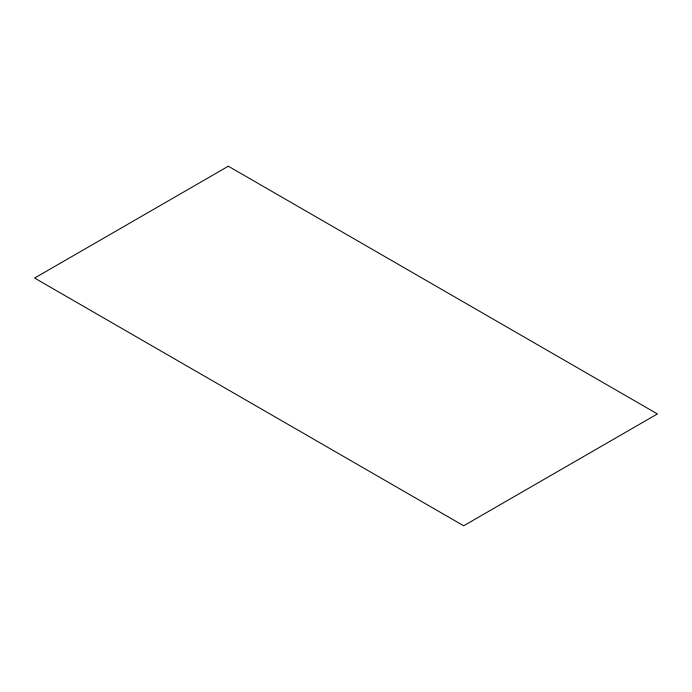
<?xml version="1.0" encoding="UTF-8"?>
<svg xmlns="http://www.w3.org/2000/svg" width="692" height="692" viewBox="0 0 692 692"><rect width="100%" height="100%" fill="white"/><g stroke="black" fill="none" stroke-linecap="round" stroke-linejoin="round"><path stroke-width="1.04" d="M228.325 166.218L34.6 278.063L463.675 525.782L657.4 413.937L228.325 166.218"/></g></svg>
